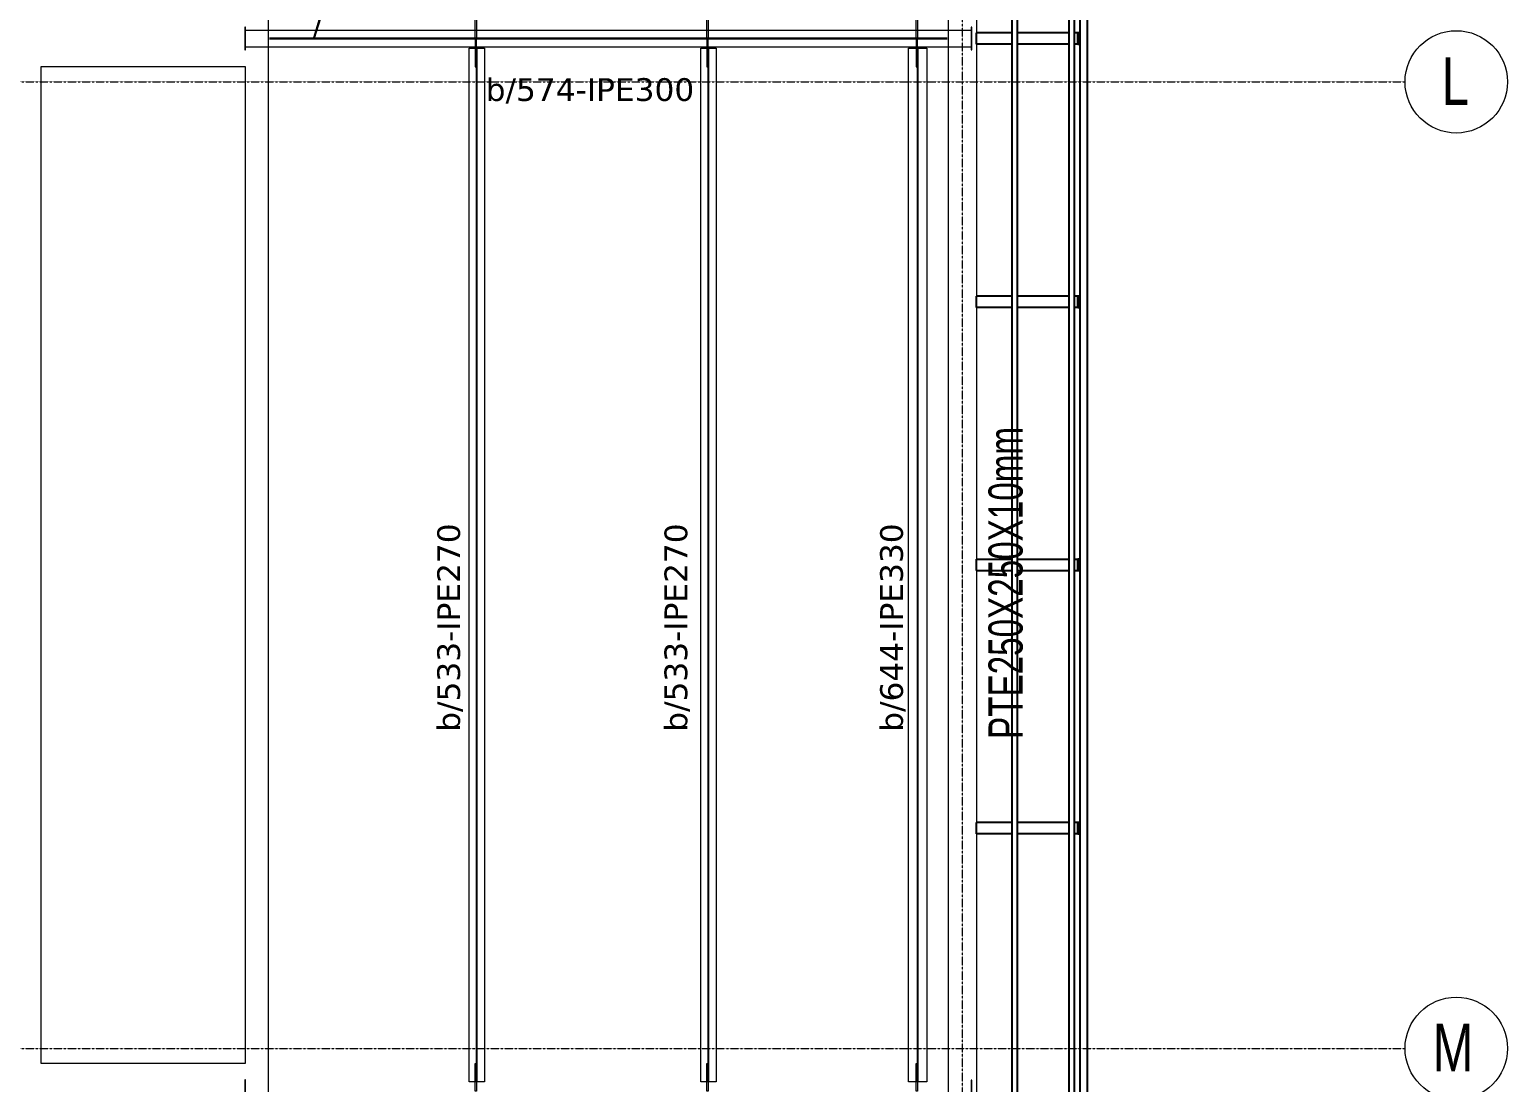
# Model space of a CAD drawing. Header units: millimetres. Extents: x -900 to 77706, y -21218 to 30789.
# Drawn here: x 64718 to 77706, y 8200 to 17460 of the extents above; entities that cross this region are included whole.
import ezdxf

# ---------------------------------------------------------------- set-up
doc = ezdxf.new("R2010")
doc.units = ezdxf.units.MM
doc.header["$LTSCALE"] = 0.9
doc.linetypes.add('Grid Line', pattern=[3.33375, 1.905, -0.47625, 0.47625, -0.47625])
for name, color, linetype, lineweight in [('0-3', 250, 'Continuous', 5), ('A_ALMA', 255, 'Continuous', 5), ('E_EJES', 8, 'Continuous', 9), ('E_EJES-1', 8, 'Grid Line', 9), ('E_TEXTO', 3, 'Continuous', 9), ('E_VIGAS', 5, 'Continuous', 9), ('E_VIGAS-1', 5, 'Continuous', 25), ('E_VIGAS-2', 10, 'Continuous', 25), ('P-PLATINA', 6, 'Continuous', 15), ('VIGAS_HCB', 253, 'Continuous', 15)]:
    doc.layers.add(name, color=color, linetype=linetype, lineweight=lineweight)
doc.styles.add('Arial Narrow', font='', dxfattribs={"width": 0.85, "height": 0.3})
doc.styles.add('Swis721 LtCn BT', font='swisscl.ttf', dxfattribs={"height": 0.42})
doc.styles.add('VERDANA', font='verdana.ttf')
doc.styles.get('Arial Narrow').set_extended_font_data('Arial Narrow')

# ---------------------------------------------------------------- blocks, each defined once
blk = doc.blocks.new('EST_SFM_VIGA-METALICA-SECCION-C - EST_SFM_VIGA-METALICA-UPN100-1529792-PLANTA DE PISO 12 N_E_ _48_55m')
at = {"layer": 'E_VIGAS-2'}
for p, q in [((13.831, 0.032), (-13.129, 0.032)), ((-13.047, -0.018), (13.749, -0.018))]:
    blk.add_line(p, q, dxfattribs=at)
blk = doc.blocks.new('EST_SFM_VIGA-METALICA-SECCION-C - EST_SFM_VIGA-METALICA-UPN100-1530878-PLANTA DE PISO 12 N_E_ _48_55m')
at = {"layer": 'E_VIGAS-2'}
for p, q in [((14.54, 0.018), (-14.294, 0.018)), ((-14.243, -0.032), (14.54, -0.032))]:
    blk.add_line(p, q, dxfattribs=at)
blk = doc.blocks.new('EST_SFM_VIGA-METALICA-SECCION-C - EST_SFM_VIGA-METALICA-UPN160-1529890-PLANTA DE PISO 12 N_E_ _48_55m')
at = {"layer": 'E_VIGAS-1'}
for p, q in [((14.442, 0.018), (-14.49, 0.018)), ((-14.485, -0.047), (14.437, -0.047))]:
    blk.add_line(p, q, dxfattribs=at)
blk = doc.blocks.new('DCTIB_CNI_EST_MOD-1A-FAC_0001_rvt-2-PLANTA DE PISO 12 N_E_ _48_55m')
at = {"layer": 'E_VIGAS-1'}
for p, q in [((-6.038, 157.993), (-6.038, 158.093)), ((-5.727, 158.093), (-6.038, 158.093)), ((-5.227, 158.093), (-5.677, 158.093)), ((-5.149, 158.093), (-5.177, 158.093)), ((-5.149, 158.093), (-5.149, 157.993)), ((-5.149, 157.993), (-5.149, 158.093)), ((-5.149, 158.093), (-5.148, 158.093)), ((-5.148, 158.093), (-5.148, 158.055)), ((-5.129, 158.093), (-5.148, 158.093)), ((-5.727, 157.993), (-6.038, 157.993)), ((-5.227, 157.993), (-5.677, 157.993)), ((-5.149, 157.993), (-5.177, 157.993)), ((-5.148, 157.993), (-5.149, 157.993)), ((-5.148, 158.045), (-5.143, 158.045)), ((-5.143, 158.045), (-5.148, 158.045)), ((-5.148, 158.045), (-5.143, 158.045)), ((-5.143, 158.04), (-5.148, 158.04)), ((-5.143, 158.04), (-5.148, 158.04)), ((-5.148, 158.04), (-5.143, 158.04)), ((-5.148, 158.03), (-5.148, 157.993)), ((-5.148, 157.993), (-5.129, 157.993)), ((-5.143, 158.045), (-5.129, 158.045)), ((-5.129, 158.04), (-5.143, 158.04)), ((-6.037, 155.678), (-6.037, 155.778)), ((-5.727, 155.778), (-6.037, 155.778)), ((-5.227, 155.778), (-5.677, 155.778)), ((-5.149, 155.778), (-5.177, 155.778)), ((-5.149, 155.778), (-5.149, 155.678)), ((-5.149, 155.678), (-5.149, 155.778)), ((-5.149, 155.778), (-5.148, 155.778)), ((-5.148, 155.778), (-5.148, 155.741)), ((-5.129, 155.778), (-5.148, 155.778)), ((-5.148, 155.731), (-5.143, 155.731)), ((-5.143, 155.731), (-5.148, 155.731)), ((-5.148, 155.731), (-5.143, 155.731)), ((-5.143, 155.731), (-5.129, 155.731)), ((-5.727, 155.678), (-6.037, 155.678)), ((-5.227, 155.678), (-5.677, 155.678)), ((-5.149, 155.678), (-5.177, 155.678)), ((-5.148, 155.678), (-5.149, 155.678)), ((-5.143, 155.725), (-5.148, 155.725)), ((-5.143, 155.725), (-5.148, 155.725)), ((-5.148, 155.725), (-5.143, 155.725)), ((-5.148, 155.716), (-5.148, 155.678)), ((-5.148, 155.678), (-5.129, 155.678)), ((-5.129, 155.725), (-5.143, 155.725)), ((-6.037, 153.364), (-6.037, 153.464)), ((-6.037, 153.464), (-5.727, 153.464)), ((-5.677, 153.464), (-5.227, 153.464)), ((-5.177, 153.464), (-5.149, 153.464)), ((-5.149, 153.464), (-5.149, 153.364)), ((-5.149, 153.464), (-5.148, 153.464)), ((-5.149, 153.364), (-5.149, 153.464)), ((-5.129, 153.464), (-5.148, 153.464)), ((-5.148, 153.464), (-5.148, 153.426)), ((-5.148, 153.417), (-5.143, 153.417)), ((-5.143, 153.417), (-5.148, 153.417)), ((-5.148, 153.417), (-5.143, 153.417)), ((-5.143, 153.411), (-5.148, 153.411)), ((-5.143, 153.411), (-5.148, 153.411)), ((-5.148, 153.411), (-5.143, 153.411)), ((-5.148, 153.401), (-5.148, 153.364)), ((-5.143, 153.417), (-5.129, 153.417)), ((-5.129, 153.411), (-5.143, 153.411)), ((-6.037, 153.364), (-5.727, 153.364)), ((-5.677, 153.364), (-5.227, 153.364)), ((-5.177, 153.364), (-5.149, 153.364)), ((-5.148, 153.364), (-5.149, 153.364)), ((-5.148, 153.364), (-5.129, 153.364)), ((-6.037, 151.049), (-6.037, 151.149)), ((-5.727, 151.149), (-6.037, 151.149)), ((-5.227, 151.149), (-5.677, 151.149)), ((-5.149, 151.149), (-5.177, 151.149)), ((-5.149, 151.149), (-5.149, 151.049)), ((-5.149, 151.049), (-5.149, 151.149)), ((-5.149, 151.149), (-5.148, 151.149)), ((-5.148, 151.149), (-5.148, 151.112)), ((-5.129, 151.149), (-5.148, 151.149)), ((-5.148, 151.102), (-5.143, 151.102)), ((-5.143, 151.102), (-5.148, 151.102)), ((-5.148, 151.102), (-5.143, 151.102)), ((-5.143, 151.097), (-5.148, 151.097)), ((-5.143, 151.097), (-5.148, 151.097)), ((-5.148, 151.097), (-5.143, 151.097)), ((-5.148, 151.087), (-5.148, 151.049)), ((-5.143, 151.102), (-5.129, 151.102)), ((-5.129, 151.097), (-5.143, 151.097)), ((-5.727, 151.049), (-6.037, 151.049)), ((-5.227, 151.049), (-5.677, 151.049)), ((-5.149, 151.049), (-5.177, 151.049)), ((-5.148, 151.049), (-5.149, 151.049)), ((-5.148, 151.049), (-5.129, 151.049))]:
    blk.add_line(p, q, dxfattribs=at)
for points, knots in [([(-5.148, 158.055), (-5.148, 158.054), (-5.148, 158.053), (-5.147, 158.051), (-5.147, 158.049), (-5.146, 158.047), (-5.145, 158.046), (-5.143, 158.045), (-5.143, 158.045)], [0, 0, 0, 0, 0.142857, 0.285714, 0.428571, 0.571429, 0.785714, 1, 1, 1, 1]), ([(-5.143, 158.04), (-5.143, 158.04), (-5.144, 158.04), (-5.145, 158.039), (-5.146, 158.038), (-5.147, 158.037), (-5.147, 158.035), (-5.147, 158.034), (-5.148, 158.033), (-5.148, 158.031), (-5.148, 158.03)], [0, 0, 0, 0, 0.142857, 0.285714, 0.428571, 0.571429, 0.678571, 0.732143, 0.785714, 1, 1, 1, 1]), ([(-5.148, 155.741), (-5.148, 155.74), (-5.148, 155.738), (-5.147, 155.736), (-5.147, 155.734), (-5.146, 155.732), (-5.145, 155.731), (-5.143, 155.731), (-5.143, 155.731)], [0, 0, 0, 0, 0.142857, 0.285714, 0.428571, 0.571429, 0.785714, 1, 1, 1, 1]), ([(-5.143, 155.725), (-5.143, 155.725), (-5.144, 155.725), (-5.145, 155.725), (-5.146, 155.724), (-5.147, 155.722), (-5.147, 155.721), (-5.147, 155.72), (-5.148, 155.718), (-5.148, 155.717), (-5.148, 155.716)], [0, 0, 0, 0, 0.142857, 0.285714, 0.428571, 0.571429, 0.678571, 0.732143, 0.785714, 1, 1, 1, 1]), ([(-5.148, 153.426), (-5.148, 153.426), (-5.148, 153.424), (-5.147, 153.422), (-5.147, 153.42), (-5.146, 153.418), (-5.145, 153.417), (-5.143, 153.417), (-5.143, 153.417)], [0, 0, 0, 0, 0.142857, 0.285714, 0.428571, 0.571429, 0.785714, 1, 1, 1, 1]), ([(-5.143, 153.411), (-5.143, 153.411), (-5.144, 153.411), (-5.145, 153.41), (-5.146, 153.409), (-5.147, 153.408), (-5.147, 153.406), (-5.147, 153.405), (-5.148, 153.404), (-5.148, 153.402), (-5.148, 153.401)], [0, 0, 0, 0, 0.142857, 0.285714, 0.428571, 0.571429, 0.678571, 0.732143, 0.785714, 1, 1, 1, 1]), ([(-5.148, 151.112), (-5.148, 151.111), (-5.148, 151.11), (-5.147, 151.107), (-5.147, 151.105), (-5.146, 151.104), (-5.145, 151.102), (-5.143, 151.102), (-5.143, 151.102)], [0, 0, 0, 0, 0.142857, 0.285714, 0.428571, 0.571429, 0.785714, 1, 1, 1, 1]), ([(-5.143, 151.097), (-5.143, 151.097), (-5.144, 151.096), (-5.145, 151.096), (-5.146, 151.095), (-5.147, 151.093), (-5.147, 151.092), (-5.147, 151.091), (-5.148, 151.089), (-5.148, 151.088), (-5.148, 151.087)], [0, 0, 0, 0, 0.142857, 0.285714, 0.428571, 0.571429, 0.678571, 0.732143, 0.785714, 1, 1, 1, 1])]:
    blk.add_open_spline(points, degree=3, knots=knots, dxfattribs=at)
for name, p, rotation in [('EST_SFM_VIGA-METALICA-SECCION-C - EST_SFM_VIGA-METALICA-UPN100-1530878-PLANTA DE PISO 12 N_E_ _48_55m', (-5.195, 153.535), 270), ('EST_SFM_VIGA-METALICA-SECCION-C - EST_SFM_VIGA-METALICA-UPN160-1529890-PLANTA DE PISO 12 N_E_ _48_55m', (-5.082, 153.388), 269.9999999999999), ('EST_SFM_VIGA-METALICA-SECCION-C - EST_SFM_VIGA-METALICA-UPN100-1529792-PLANTA DE PISO 12 N_E_ _48_55m', (-5.709, 153.763), 270.0000000000001)]:
    blk.add_blockref(name, p, dxfattribs=dict(at, rotation=rotation))
blk = doc.blocks.new('Grid - CNI_NOMBRE EJES-372759-PLANTA DE PISO 12 N_E_ _48_55m')
at = {"layer": 'E_EJES'}
blk.add_circle((0, 0), 0.003, dxfattribs=at)

msp = doc.modelspace()

# ---------------------------------------------------------------- linework, layer by layer
at = {"layer": 'A_ALMA'}
for p, q in [((72781.9, 17383.8), (66827.2, 17383.8)), ((72781.9, 17376.7), (66827.2, 17376.7)), ((68645.4, 8205.2), (68645.4, 17295.2)), ((68652, 8205.2), (68652, 17295.2)), ((70680.4, 8205.2), (70680.4, 17295.2)), ((70687, 8205.2), (70687, 17295.2)), ((72520, 8207.7), (72520, 17295.3)), ((72527.5, 8207.7), (72527.5, 17295.3))]:
    msp.add_line(p, q, dxfattribs=at)
at = {"layer": 'E_EJES-1'}
for p, q in [((72916, -4561.2), (72916, 29888.7)), ((0, 17000), (76806, 17000)), ((0, 8500), (76806, 8500))]:
    msp.add_line(p, q, dxfattribs=at)
at = {"layer": 'E_VIGAS', "color": 30, "true_color": 0xf26722}
for points in [[(11017, 26595.9), (11017, -1095.9), (66817.2, -1095.8), (66817.1, 26595.9)], [(72791.9, 235), (73041.9, 235), (73041.9, 25265), (72791.9, 25265)], [(64817.2, 17132.5), (64817.2, 8370.1), (66617.2, 8370.1), (66617.1, 17132.5)]]:
    msp.add_lwpolyline(points, close=True, dxfattribs=at)
at = {"layer": 'P-PLATINA'}
for points in [[(67294.4, 17616.9), (67284.9, 17619.9), (67213.2, 17386.6), (67222.7, 17383.7)], [(68635.4, 17627.8), (68645.4, 17627.8), (68645.4, 17383.8), (68635.4, 17383.8)], [(70670.4, 17627.8), (70680.4, 17627.8), (70680.4, 17383.8), (70670.4, 17383.8)], [(72510, 17627.8), (72520, 17627.8), (72520, 17383.8), (72510, 17383.8)], [(68635.4, 17132.7), (68645.4, 17132.7), (68645.4, 17376.7), (68635.4, 17376.7)], [(70670.4, 17132.7), (70680.4, 17132.7), (70680.4, 17376.7), (70670.4, 17376.7)], [(72510, 17132.7), (72520, 17132.7), (72520, 17376.7), (72510, 17376.7)], [(68635.4, 8367.8), (68645.4, 8367.8), (68645.4, 8123.8), (68635.4, 8123.8)], [(70670.4, 8367.8), (70680.4, 8367.8), (70680.4, 8123.8), (70670.4, 8123.8)], [(72510, 8367.7), (72520, 8367.7), (72520, 8123.7), (72510, 8123.7)]]:
    msp.add_lwpolyline(points, close=True, dxfattribs=at)
at = {"layer": 'VIGAS_HCB', "color": 8}
for points in [[(66611.1, 17480.2), (66611.1, 17280.2), (66617.1, 17280.2), (66617.1, 17480.2)], [(72991.9, 17480.2), (72991.9, 17280.2), (72997.9, 17280.2), (72997.9, 17480.2)], [(66611.2, 8222.5), (66611.2, 8022.5), (66617.2, 8022.5), (66617.2, 8222.5)], [(72991.9, 8220.2), (72991.9, 8020.2), (72997.9, 8020.2), (72997.9, 8220.2)]]:
    msp.add_lwpolyline(points, close=True, dxfattribs=at)
at = {"layer": 'VIGAS_HCB'}
for points in [[(66617.1, 17455.2), (72991.9, 17455.2), (72991.9, 17305.2), (66617.1, 17305.2)], [(68581.2, 17295.2), (68716.2, 17295.2), (68716.2, 8205.2), (68581.2, 8205.2)], [(70616.2, 17295.2), (70751.2, 17295.2), (70751.2, 8205.2), (70616.2, 8205.2)], [(72603.8, 8205.2), (72443.8, 8205.2), (72443.8, 17295.2), (72603.8, 17295.2)]]:
    msp.add_lwpolyline(points, close=True, dxfattribs=at)

# ---------------------------------------------------------------- block references
at = {"layer": '0-3', "xscale": 999.9999999999933, "yscale": 999.9999999999933, "zscale": 999.9999999999933}
msp.add_blockref('DCTIB_CNI_EST_MOD-1A-FAC_0001_rvt-2-PLANTA DE PISO 12 N_E_ _48_55m', (79078.1, -140662.4), dxfattribs=at)
at = {"layer": 'E_EJES', "xscale": 149999.9999999989, "yscale": 149999.9999999989, "zscale": 149999.9999999989, "rotation": 269.9999999999994}
for p in [(77256, 17000), (77256, 8500)]:
    msp.add_blockref('Grid - CNI_NOMBRE EJES-372759-PLANTA DE PISO 12 N_E_ _48_55m', p, dxfattribs=at)

# ---------------------------------------------------------------- texts
at = {"layer": 'E_EJES', "char_height": 420, "attachment_point": 1, "style": 'Swis721 LtCn BT'}
for s, insert, width in [('L', (77128.4, 17216.7), 288.607), ('M', (77048.9, 8716.7), 481.012)]:
    msp.add_mtext(s, dxfattribs=dict(at, insert=insert, width=width))
at = {"layer": 'E_TEXTO', "insert": (68726.7, 17032.1), "char_height": 200, "width": 1206.139, "attachment_point": 1, "style": 'VERDANA'}
msp.add_mtext('b/574-IPE300', dxfattribs=at)
at = {"layer": 'E_TEXTO', "attachment_point": 1, "rotation": 90}
for s, insert, char_height, width, style in [('PTE250X250X10mm', (73145.3, 11221.4), 300, 3434.429, 'Arial Narrow'), ('b/533-IPE270', (68301, 11284.3), 200, 1206.139, 'VERDANA'), ('b/533-IPE270', (70297.9, 11284.3), 200, 1206.139, 'VERDANA'), ('b/644-IPE330', (72193.1, 11284.3), 200, 1206.139, 'VERDANA')]:
    msp.add_mtext(s, dxfattribs=dict(at, insert=insert, char_height=char_height, width=width, style=style))

doc.saveas('drawing.dxf')
